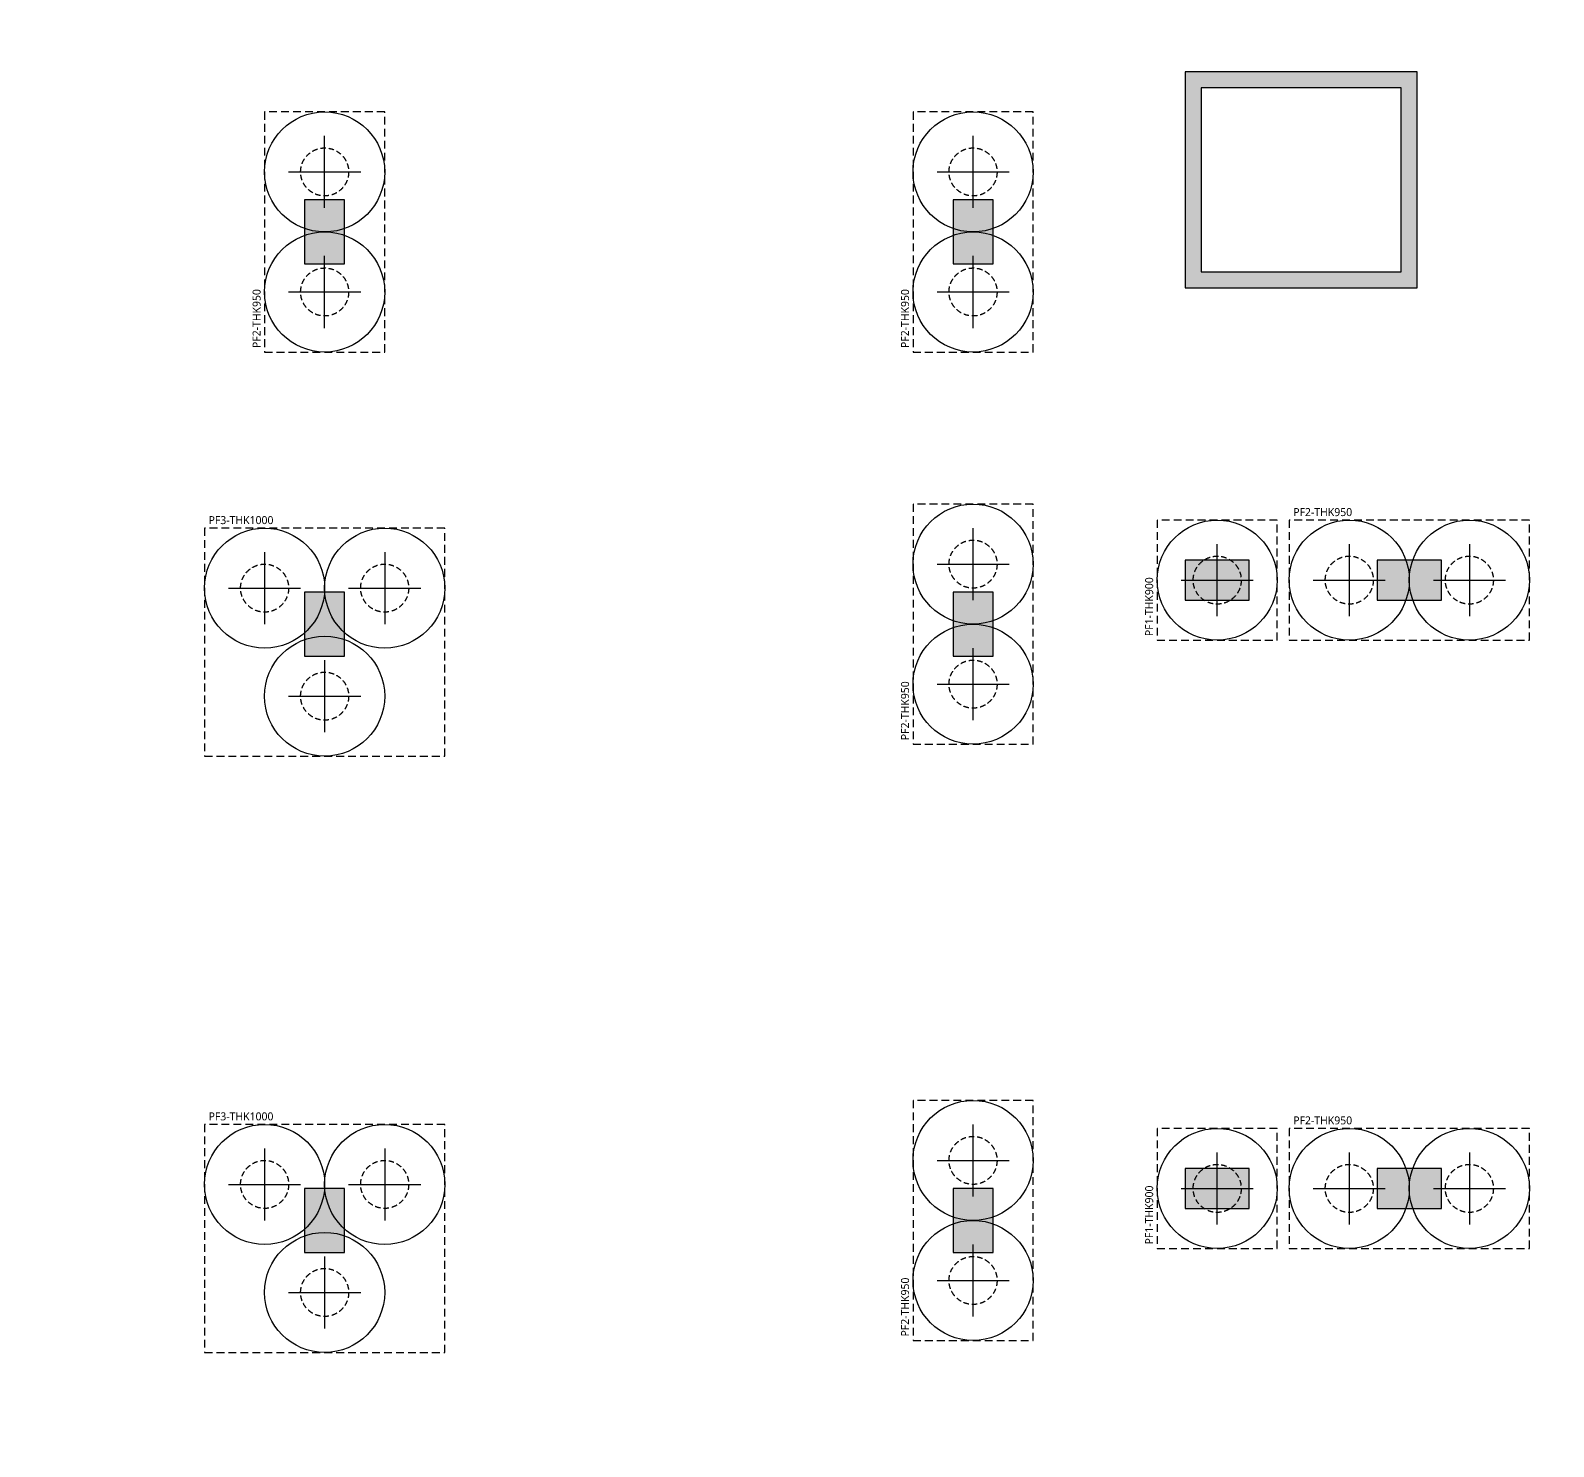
# Model space of a CAD drawing. Header units: millimetres. Extents: x 262481 to 2519995, y -394348 to 364571.
# Drawn here: x 2124570 to 2143597, y 44157 to 61850 of the extents above; entities that cross this region are included whole.
import ezdxf
from ezdxf.enums import TextEntityAlignment as Align

# ---------------------------------------------------------------- set-up
doc = ezdxf.new("R2010")
doc.units = ezdxf.units.MM
doc.header["$LTSCALE"] = 65
doc.linetypes.add('XS-기초$0$CONTINOUS', pattern=[0])
doc.linetypes.add('XS-기초$0$HID', pattern=[2.3, 1.5, -0.8])
for name, color, linetype in [('XS-기초$0$252', 252, 'Continuous'), ('XS-기초$0$MAT', 3, 'XS-기초$0$HID'), ('XS-기초$0$PILE-P', 3, 'XS-기초$0$HID'), ('XS-기초$0$WALL', 11, 'Continuous')]:
    doc.layers.add(name, color=color, linetype=linetype)
doc.layers.add('XS-기초$0$DEFPOINT', color=144, linetype='Continuous', plot=False)
doc.styles.add('XS-기초$0$맑은고딕', font='malgun.ttf')

# ---------------------------------------------------------------- blocks, each defined once
blk = doc.blocks.new('XS-기초$0$A$C762E058C')
at = {"layer": 'XS-기초$0$252'}
h = blk.add_hatch(color=256, dxfattribs=at)
h.dxf.hatch_style = 1
h.paths.add_polyline_path([(27600, -111400), (26800, -111400), (26800, -111900), (27600, -111900)])
h.paths.add_polyline_path([(19500, -111400), (18700, -111400), (18700, -111900), (19500, -111900)])
h.paths.add_polyline_path([(22350, -115100), (22350, -114300), (21850, -114300), (21850, -115100)])
h.paths.add_polyline_path([(22350, -117500), (22350, -116700), (21850, -116700), (21850, -117500)])
h.paths.add_polyline_path([(27850, -115100), (27850, -114300), (27350, -114300), (27350, -115100)])
h.paths.add_polyline_path([(27850, -117500), (27850, -116700), (27350, -116700), (27350, -117500)])
h.paths.add_polyline_path([(18900, -115100), (18900, -114300), (18400, -114300), (18400, -115100)])
h.paths.add_polyline_path([(18900, -117500), (18900, -116700), (18400, -116700), (18400, -117500)])
h.paths.add_polyline_path([(22350, -124300), (22350, -123500), (21850, -123500), (21850, -124300)])
h.paths.add_polyline_path([(27850, -124300), (27850, -123500), (27350, -123500), (27350, -124300)])
h.paths.add_polyline_path([(18900, -124300), (18900, -123500), (18400, -123500), (18400, -124300)])
h.paths.add_polyline_path([(27600, -95200), (26800, -95200), (26800, -95700), (27600, -95700)])
h.paths.add_polyline_path([(27600, -103300), (26800, -103300), (26800, -103800), (27600, -103800)])
h.paths.add_polyline_path([(19500, -103300), (18700, -103300), (18700, -103800), (19500, -103800)])
h.paths.add_polyline_path([(19500, -95200), (18700, -95200), (18700, -95700), (19500, -95700)])
h.paths.add_polyline_path([(19500, -87100), (18700, -87100), (18700, -87600), (19500, -87600)])
h.paths.add_polyline_path([(26900, -72000), (26900, -71200), (26400, -71200), (26400, -72000)])
h.paths.add_polyline_path([(18900, -72000), (18900, -71200), (18400, -71200), (18400, -72000)])
h.paths.add_polyline_path([(27600, -87100), (26800, -87100), (26800, -87600), (27600, -87600)])
h.paths.add_polyline_path([(27600, -79000), (26800, -79000), (26800, -79500), (27600, -79500)])
h.paths.add_polyline_path([(19500, -79000), (18700, -79000), (18700, -79500), (19500, -79500)])
h.paths.add_polyline_path([(6100, -79000), (5300, -79000), (5300, -79500), (6100, -79500)])
h.paths.add_polyline_path([(11655, -79000), (10855, -79000), (10855, -79500), (11655, -79500)])
h.paths.add_polyline_path([(6100, -71500), (5300, -71500), (5300, -72000), (6100, -72000)])
h.paths.add_polyline_path([(13600, -72000), (13600, -71200), (13100, -71200), (13100, -72000)])
h.paths.add_polyline_path([(35050, -111400), (34250, -111400), (34250, -111900), (35050, -111900)])
h.paths.add_polyline_path([(39950, -111400), (39150, -111400), (39150, -111900), (39950, -111900)])
h.paths.add_polyline_path([(44450, -111400), (43650, -111400), (43650, -111900), (44450, -111900)])
h.paths.add_polyline_path([(35050, -79000), (34250, -79000), (34250, -79500), (35050, -79500)])
h.paths.add_polyline_path([(39950, -79000), (39150, -79000), (39150, -79500), (39950, -79500)])
h.paths.add_polyline_path([(44450, -79000), (43650, -79000), (43650, -79500), (44450, -79500)])
h.paths.add_polyline_path([(35050, -87100), (34250, -87100), (34250, -87600), (35050, -87600)])
h.paths.add_polyline_path([(39950, -87100), (39150, -87100), (39150, -87600), (39950, -87600)])
h.paths.add_polyline_path([(44450, -87100), (43650, -87100), (43650, -87600), (44450, -87600)])
h.paths.add_polyline_path([(35050, -95200), (34250, -95200), (34250, -95700), (35050, -95700)])
h.paths.add_polyline_path([(39950, -95200), (39150, -95200), (39150, -95700), (39950, -95700)])
h.paths.add_polyline_path([(44450, -95200), (43650, -95200), (43650, -95700), (44450, -95700)])
h.paths.add_polyline_path([(35050, -103300), (34250, -103300), (34250, -103800), (35050, -103800)])
h.paths.add_polyline_path([(39950, -103300), (39150, -103300), (39150, -103800), (39950, -103800)])
h.paths.add_polyline_path([(44450, -103300), (43650, -103300), (43650, -103800), (44450, -103800)])
h.paths.add_polyline_path([(51900, -79000), (51100, -79000), (51100, -79500), (51900, -79500)])
h.paths.add_polyline_path([(51900, -87100), (51100, -87100), (51100, -87600), (51900, -87600)])
h.paths.add_polyline_path([(51900, -95200), (51100, -95200), (51100, -95700), (51900, -95700)])
h.paths.add_polyline_path([(51900, -103300), (51100, -103300), (51100, -103800), (51900, -103800)])
h.paths.add_polyline_path([(51900, -111400), (51100, -111400), (51100, -111900), (51900, -111900)])
h.paths.add_polyline_path([(39800, -72000), (39800, -71200), (39300, -71200), (39300, -72000)])
h.paths.add_polyline_path([(34900, -72000), (34900, -71200), (34400, -71200), (34400, -72000)])
h.paths.add_polyline_path([(52250, -71500), (51450, -71500), (51450, -72000), (52250, -72000)])
h.paths.add_polyline_path([(44300, -72000), (44300, -71200), (43800, -71200), (43800, -72000)])
h.paths.add_polyline_path([(44450, -123500), (43050, -123500), (43050, -124000), (44450, -124000)])
h.paths.add_polyline_path([(35450, -124300), (35450, -123500), (34950, -123500), (34950, -124300)])
h.paths.add_polyline_path([(60300, -124300), (60300, -123500), (59800, -123500), (59800, -124300)])
h.paths.add_polyline_path([(52300, -124300), (52300, -123500), (51800, -123500), (51800, -124300)])
h.paths.add_polyline_path([(60000, -117000), (59200, -117000), (59200, -117500), (60000, -117500)])
h.paths.add_polyline_path([(44450, -117000), (43050, -117000), (43050, -117500), (44450, -117500)])
h.paths.add_polyline_path([(51900, -117000), (51100, -117000), (51100, -117500), (51900, -117500)])
h.paths.add_polyline_path([(60000, -79000), (59200, -79000), (59200, -79500), (60000, -79500)])
h.paths.add_polyline_path([(60000, -87100), (59200, -87100), (59200, -87600), (60000, -87600)])
h.paths.add_polyline_path([(60000, -95200), (59200, -95200), (59200, -95700), (60000, -95700)])
h.paths.add_polyline_path([(60000, -103300), (59200, -103300), (59200, -103800), (60000, -103800)])
h.paths.add_polyline_path([(60000, -111400), (59200, -111400), (59200, -111900), (60000, -111900)])
h.paths.add_polyline_path([(60350, -71500), (59550, -71500), (59550, -72000), (60350, -72000)])
h = blk.add_hatch(color=256, dxfattribs=at)
h.dxf.hatch_style = 1
h.paths.add_polyline_path([(7565, -107965), (5900, -107965), (5900, -108215), (7565, -108215)])
h.paths.add_polyline_path([(109050, -107400), (106350, -107400), (106350, -110300), (109050, -110300)])
h.paths.add_polyline_path([(106550, -110100), (106550, -107600), (108850, -107600), (108850, -110100)], flags=16)
h.paths.add_polyline_path([(41550, -114300), (38850, -114300), (38850, -117200), (41550, -117200)])
h.paths.add_polyline_path([(41350, -114500), (41350, -117000), (39050, -117000), (39050, -114500)], flags=16)
h.paths.add_polyline_path([(73865, -107965), (72200, -107965), (72200, -108215), (73865, -108215)])
h.paths.add_polyline_path([(140465, -107965), (138800, -107965), (138800, -108215), (140465, -108215)])
h = blk.add_hatch(color=256, dxfattribs=at)
h.dxf.hatch_style = 1
h.paths.add_polyline_path([(35450, -115100), (35450, -114300), (34950, -114300), (34950, -115100)])
h.paths.add_polyline_path([(35450, -117500), (35450, -116700), (34950, -116700), (34950, -117500)])
h.paths.add_polyline_path([(60000, -117000), (59200, -117000), (59200, -117500), (60000, -117500)])
blk = doc.blocks.new('XS-기초$0$PILE-P')
at = {"layer": 'XS-기초$0$DEFPOINT'}
blk.add_circle((0, 0), 750, dxfattribs=at)
at = {"layer": 'XS-기초$0$PILE-P', "color": 4, "linetype": 'XS-기초$0$CONTINOUS'}
for p, q in [((0, -450), (0, 450)), ((-450, 0), (450, 0))]:
    blk.add_line(p, q, dxfattribs=at)
at = {"layer": 'XS-기초$0$PILE-P', "linetype": 'XS-기초$0$HID', "ltscale": 0.7}
blk.add_circle((0, 0), 300, dxfattribs=at)
blk = doc.blocks.new('XS-기초$0$PF2')
at = {"layer": 'XS-기초$0$MAT', "linetype": 'XS-기초$0$HID'}
blk.add_lwpolyline([(-1500, -750), (1500, -750), (1500, 750), (-1500, 750)], close=True, dxfattribs=at)
at = {"layer": 'XS-기초$0$PILE-P', "rotation": 270}
for p in [(-750, 0), (750, 0)]:
    blk.add_blockref('XS-기초$0$PILE-P', p, dxfattribs=at)
at = {"layer": 'XS-기초$0$DEFPOINT', "color": 1, "style": 'XS-기초$0$맑은고딕'}
blk.add_text('PF2-THK950', height=100, dxfattribs=at).set_placement((-1450, 850), align=Align.MIDDLE_LEFT)
blk = doc.blocks.new('XS-기초$0$PF1')
at = {"layer": 'XS-기초$0$MAT', "linetype": 'XS-기초$0$HID'}
blk.add_lwpolyline([(-750, -750), (750, -750), (750, 750), (-750, 750)], close=True, dxfattribs=at)
at = {"layer": 'XS-기초$0$PILE-P', "rotation": 270}
blk.add_blockref('XS-기초$0$PILE-P', (0, 0), dxfattribs=at)
at = {"layer": 'XS-기초$0$DEFPOINT', "color": 1, "style": 'XS-기초$0$맑은고딕'}
blk.add_text('PF1-THK900', height=100, dxfattribs=at).set_placement((-700, 850), align=Align.MIDDLE_LEFT)
blk = doc.blocks.new('XS-기초$0$PF3')
at = {"layer": 'XS-기초$0$MAT', "linetype": 'XS-기초$0$HID'}
blk.add_lwpolyline([(-1500, -1650), (1500, -1650), (1500, 1200), (-1500, 1200)], close=True, dxfattribs=at)
at = {"layer": 'XS-기초$0$PILE-P', "rotation": 270}
for p in [(-750, 450), (750, 450), (0, -900)]:
    blk.add_blockref('XS-기초$0$PILE-P', p, dxfattribs=at)
at = {"layer": 'XS-기초$0$DEFPOINT', "color": 1, "style": 'XS-기초$0$맑은고딕'}
blk.add_text('PF3-THK1000', height=100, dxfattribs=at).set_placement((-1450, 1300), align=Align.MIDDLE_LEFT)

msp = doc.modelspace()

# ---------------------------------------------------------------- linework, layer by layer
at = {"layer": 'XS-기초$0$WALL'}
for p, q in [((2141895.4, 61332.3), (2138995.4, 61332.3)), ((2138995.4, 61332.3), (2138995.4, 58632.3)), ((2141895.4, 58632.3), (2141895.4, 61332.3)), ((2141695.4, 61132.3), (2139195.4, 61132.3)), ((2139195.4, 61132.3), (2139195.4, 58832.3)), ((2141695.4, 58832.3), (2141695.4, 61132.3)), ((2128495.4, 59732.3), (2127995.4, 59732.3)), ((2127995.4, 59732.3), (2127995.4, 58932.3)), ((2128495.4, 58932.3), (2128495.4, 59732.3)), ((2136595.4, 59732.3), (2136095.4, 59732.3)), ((2136095.4, 59732.3), (2136095.4, 58932.3)), ((2136595.4, 58932.3), (2136595.4, 59732.3)), ((2127995.4, 58932.3), (2128495.4, 58932.3)), ((2136095.4, 58932.3), (2136595.4, 58932.3)), ((2139195.4, 58832.3), (2141695.4, 58832.3)), ((2138995.4, 58632.3), (2141895.4, 58632.3)), ((2138995.4, 55232.3), (2138995.4, 54732.3)), ((2139795.4, 55232.3), (2138995.4, 55232.3)), ((2139795.4, 54732.3), (2139795.4, 55232.3)), ((2141395.4, 55232.3), (2141395.4, 54732.3)), ((2142195.4, 55232.3), (2141395.4, 55232.3)), ((2142195.4, 54732.3), (2142195.4, 55232.3)), ((2128495.4, 54832.3), (2127995.4, 54832.3)), ((2127995.4, 54832.3), (2127995.4, 54032.3)), ((2128495.4, 54032.3), (2128495.4, 54832.3)), ((2136595.4, 54832.3), (2136095.4, 54832.3)), ((2136095.4, 54832.3), (2136095.4, 54032.3)), ((2136595.4, 54032.3), (2136595.4, 54832.3)), ((2138995.4, 54732.3), (2139795.4, 54732.3)), ((2141395.4, 54732.3), (2142195.4, 54732.3)), ((2127995.4, 54032.3), (2128495.4, 54032.3)), ((2136095.4, 54032.3), (2136595.4, 54032.3)), ((2138995.4, 47632.3), (2138995.4, 47132.3)), ((2139795.4, 47632.3), (2138995.4, 47632.3)), ((2139795.4, 47132.3), (2139795.4, 47632.3)), ((2141395.4, 47632.3), (2141395.4, 47132.3)), ((2142195.4, 47632.3), (2141395.4, 47632.3)), ((2142195.4, 47132.3), (2142195.4, 47632.3)), ((2128495.4, 47382.3), (2127995.4, 47382.3)), ((2127995.4, 47382.3), (2127995.4, 46582.3)), ((2128495.4, 46582.3), (2128495.4, 47382.3)), ((2136595.4, 47382.3), (2136095.4, 47382.3)), ((2136095.4, 47382.3), (2136095.4, 46582.3)), ((2136595.4, 46582.3), (2136595.4, 47382.3)), ((2138995.4, 47132.3), (2139795.4, 47132.3)), ((2141395.4, 47132.3), (2142195.4, 47132.3)), ((2127995.4, 46582.3), (2128495.4, 46582.3)), ((2136095.4, 46582.3), (2136595.4, 46582.3))]:
    msp.add_line(p, q, dxfattribs=at)

# ---------------------------------------------------------------- block references
at = {"layer": 'XS-기초$0$252', "rotation": 90}
msp.add_blockref('XS-기초$0$A$C762E058C', (2024695.4, 19782.3), dxfattribs=at)
at = {"layer": 'XS-기초$0$PILE-P', "rotation": 90}
for name, p in [('XS-기초$0$PF2', (2128245.4, 59332.3)), ('XS-기초$0$PF2', (2136345.4, 59332.3)), ('XS-기초$0$PF2', (2136345.4, 54432.3)), ('XS-기초$0$PF1', (2139395.4, 54982.3)), ('XS-기초$0$PF2', (2136345.4, 46982.3)), ('XS-기초$0$PF1', (2139395.4, 47382.3))]:
    msp.add_blockref(name, p, dxfattribs=at)
at = {"layer": 'XS-기초$0$PILE-P'}
for name, p in [('XS-기초$0$PF3', (2128245.4, 54432.3)), ('XS-기초$0$PF2', (2141795.4, 54982.3)), ('XS-기초$0$PF3', (2128245.4, 46982.3)), ('XS-기초$0$PF2', (2141795.4, 47382.3))]:
    msp.add_blockref(name, p, dxfattribs=at)

doc.saveas('drawing.dxf')
